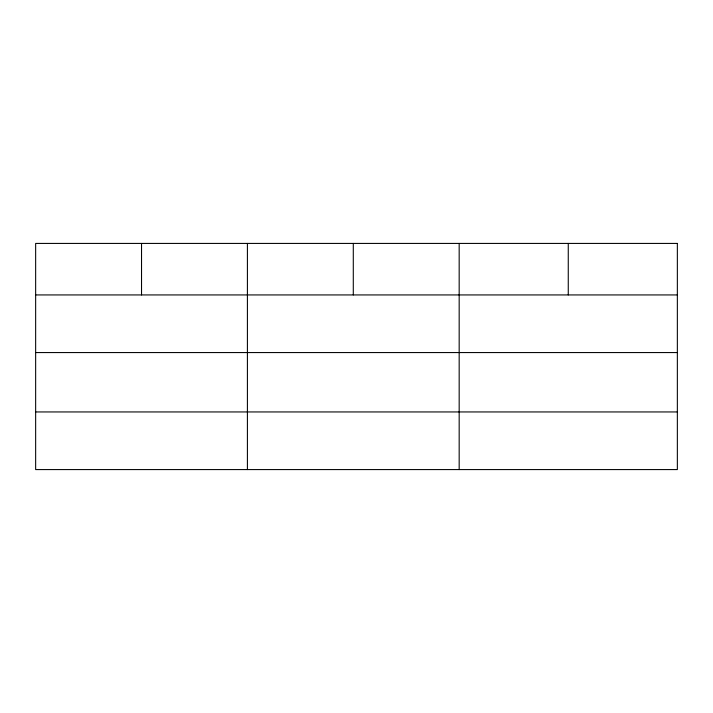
<?xml version="1.0" encoding="UTF-8"?>
<svg xmlns="http://www.w3.org/2000/svg" width="713" height="713" viewBox="0 0 713 713"><rect width="100%" height="100%" fill="white"/><g stroke="black" fill="none" stroke-linecap="round" stroke-linejoin="round"><path stroke-width="1.07" d="M35.65 294.932L677.35 294.932M35.65 352.561L677.35 352.561M35.65 411.945L677.35 411.945M568.261 243.427L568.261 294.932M459.172 243.427L459.172 469.573M353.291 243.427L353.291 294.932M247.411 243.427L247.411 469.573M141.531 243.427L141.531 294.932M677.35 243.427L35.65 243.427L35.65 469.573L677.35 469.573L677.35 243.427"/></g></svg>
